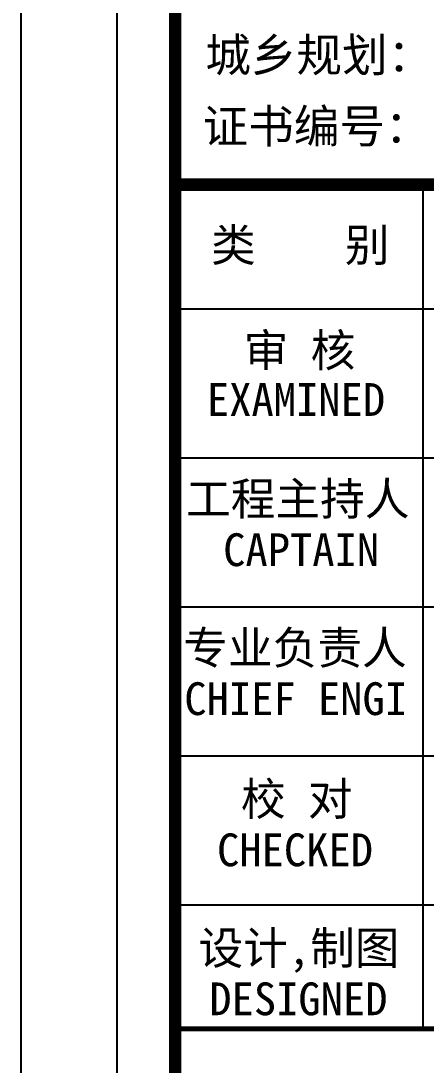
# Model space of a CAD drawing. Header units: millimetres. Extents: x 424383 to 428412, y 54091 to 54919.
# Drawn here: x 424903.8 to 424925, y 54808.9 to 54863.4 of the extents above; entities that cross this region are included whole.
import ezdxf

# ---------------------------------------------------------------- set-up
doc = ezdxf.new("R2010")
doc.units = ezdxf.units.MM
doc.layers.add('图框', color=122, linetype='Continuous')
doc.layers.add('道路网', color=7, linetype='Continuous')
doc.styles.add('STYLE-黑体', font='simhei.ttf')
doc.styles.add('黑体', font='simhei.ttf', dxfattribs={"width": 0.8, "height": 3.5})

msp = doc.modelspace()

# ---------------------------------------------------------------- linework, layer by layer
at = {"layer": '图框', "color": 4}
msp.add_line((424911.895, 54912.815), (424911.895, 54647.711), dxfattribs=at)
at = {"layer": '图框', "color": 0}
for p, q in [((424911.896, 54848.346), (424949.527, 54848.346)), ((424911.896, 54848.346), (424949.527, 54848.346)), ((424911.896, 54840.584), (424949.527, 54840.584)), ((424911.896, 54832.821), (424949.527, 54832.821)), ((424911.896, 54825.058), (424949.527, 54825.058)), ((424911.896, 54817.296), (424949.527, 54817.296)), ((424911.896, 54810.827), (424949.527, 54810.827))]:
    msp.add_line(p, q, dxfattribs=at)
at = {"layer": '图框', "color": 4, "const_width": 0.653}
msp.add_lwpolyline([(424911.895, 54912.815), (424911.895, 54647.711)], dxfattribs=at)
msp.add_lwpolyline([(424911.895, 54912.815), (424949.672, 54912.815), (424949.672, 54647.711), (424911.895, 54647.711)], close=True, dxfattribs=at)
at = {"layer": '图框', "color": 0}
for points, const_width in [([(424911.896, 54854.815), (424949.528, 54854.815)], 0.66), ([(424911.896, 54854.815), (424949.528, 54854.815)], 0.66), ([(424911.896, 54854.815), (424949.528, 54854.815)], 0.66), ([(424911.896, 54854.815), (424949.528, 54854.815)], 0.66), ([(424911.896, 54854.815), (424949.528, 54854.815)], 0.267), ([(424911.896, 54810.827), (424949.527, 54810.827)], 0.262)]:
    msp.add_lwpolyline(points, dxfattribs=dict(at, const_width=const_width))
for points in [[(424924.834, 54848.346), (424924.834, 54854.815)], [(424924.834, 54810.827), (424924.834, 54848.346)]]:
    msp.add_lwpolyline(points, dxfattribs=at)
at = {"layer": '道路网', "color": 4, "linetype": 'Continuous'}
msp.add_line((424903.848, 54906.37), (424903.848, 54653.605), dxfattribs=at)
at = {"layer": '道路网', "color": 6, "linetype": 'Continuous'}
msp.add_line((424908.848, 54906.37), (424908.848, 54653.605), dxfattribs=at)

# ---------------------------------------------------------------- texts
at = {"layer": '图框', "color": 4, "style": '黑体', "width": 1}
for s, height, p in [('城乡规划：', 1.7426, (424913.465, 54860.704)), ('证书编号：皖 城规编(162037)', 1.74264, (424913.326, 54856.992))]:
    msp.add_text(s, height=height, dxfattribs=at).set_placement(p)
at = {"layer": '图框', "color": 0, "style": 'STYLE-黑体', "width": 1}
for s, p in [('类    别 ', (424913.762, 54850.82)), ('审 核', (424915.468, 54845.334)), ('EXAMINED ', (424913.548, 54842.769)), ('工程主持人', (424912.464, 54837.597)), ('CAPTAIN', (424914.396, 54834.944)), ('专业负责人', (424912.319, 54829.834)), ('CHIEF ENGI', (424912.369, 54827.182)), ('校 对', (424915.323, 54821.958)), ('CHECKED  ', (424914.077, 54819.306)), ('设计,制图', (424913.113, 54814.195)), ('DESIGNED ', (424913.672, 54811.543))]:
    msp.add_text(s, height=1.7078, dxfattribs=at).set_placement(p)

doc.saveas('drawing.dxf')
